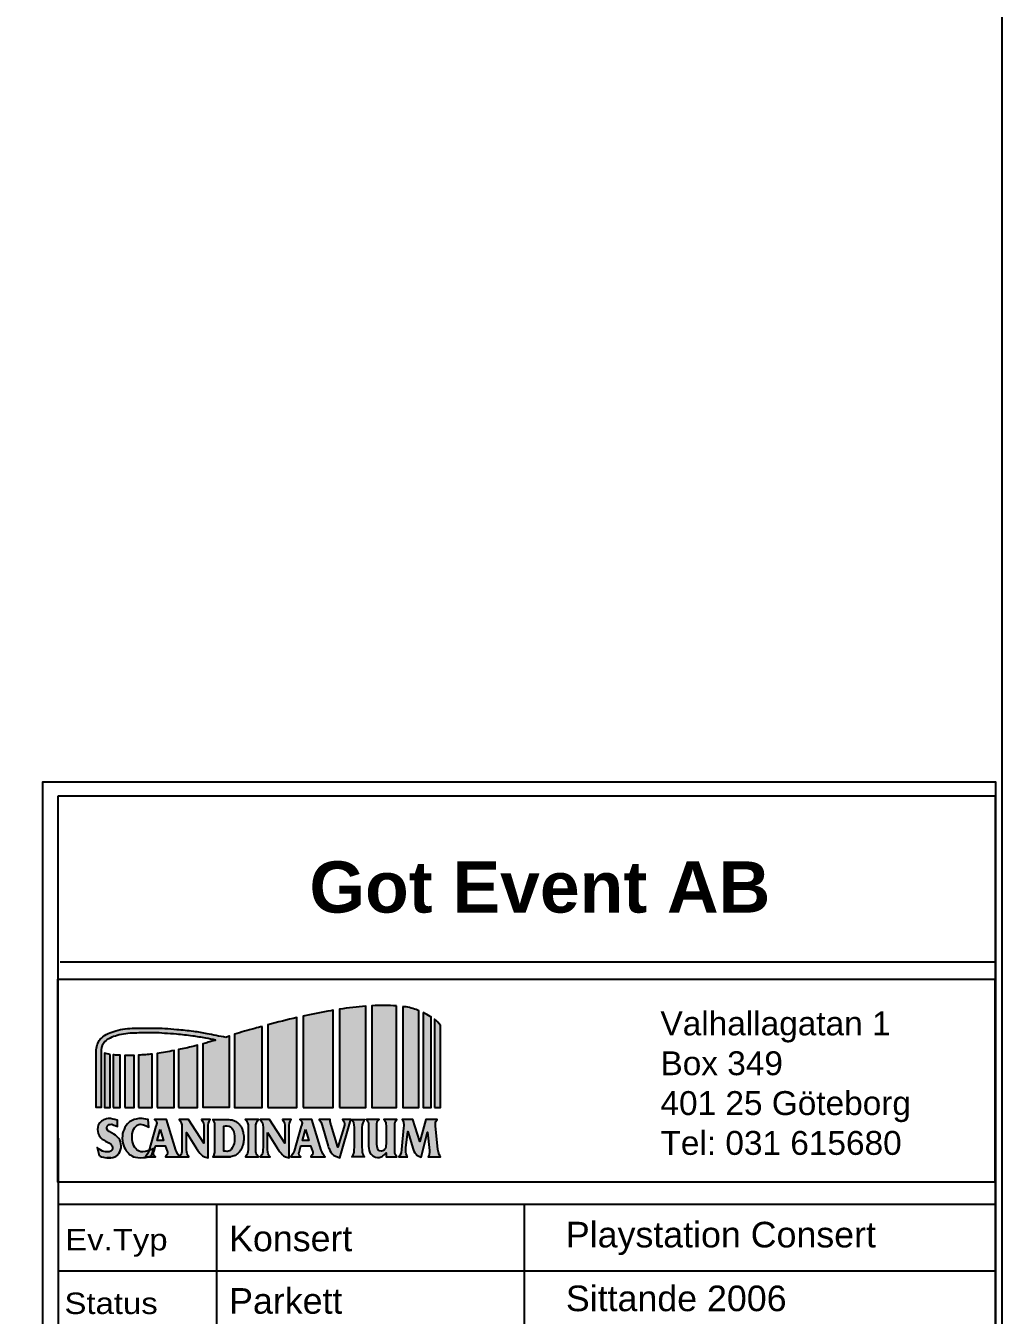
# Model space of a CAD drawing. Header units: millimetres. Extents: x -76108 to 202332, y 27411 to 140378.
# Drawn here: x 173722 to 202332, y 46326 to 84100 of the extents above; entities that cross this region are included whole.
import ezdxf

# ---------------------------------------------------------------- set-up
doc = ezdxf.new("R2010")
doc.units = ezdxf.units.MM
doc.header["$LTSCALE"] = 100
doc.layers.get('0').update_dxf_attribs({"linetype": 'CONTINUOUS'})
for name, color, linetype in [('LOGO', 30, 'CONTINUOUS'), ('RITHUVUD_A1', 3, 'CONTINUOUS'), ('RITRAM', 3, 'CONTINUOUS')]:
    doc.layers.add(name, color=color, linetype=linetype)
doc.layers.add('SVART', color=7, linetype='CONTINUOUS', lineweight=80)
doc.styles.add('ARIAL', font='arial.ttf')
doc.styles.add('ISO', font='ISO')

# ---------------------------------------------------------------- blocks, each defined once
blk = doc.blocks.new('LOGGA')
at = {"layer": 'LOGO'}
for points in [[(30.68, 19.11, 0.004426), (30.39, 19.05, 0.014932), (27, 18.38, 0.006003), (26.8, 18.35), (26.8, 6.54), (30.68, 6.54)], [(31.5, 6.54), (34.9, 6.54), (34.9, 19.63, 0.000005), (34.89, 19.63, 0.01981), (31.51, 19.25, 0.000186), (31.5, 19.25)], [(35.68, 6.54), (38.86, 6.54), (38.86, 19.67, 0.035873), (35.68, 19.68)], [(39.66, 6.54), (41.72, 6.54), (41.72, 19.05, 0.009994), (41.39, 19.19, 0.063712), (39.66, 19.6)], [(42.27, 6.54), (43.31, 6.54), (43.31, 18.25, 0.004284), (43.2, 18.31, 0.039945), (42.27, 18.8)], [(0.73, 14.01, -0.181412), (1.2, 15.07, -0.087451), (1.88, 15.52, -0.040493), (2.8, 15.85, -0.04471), (3.89, 16.07, -0.02988), (5.05, 16.16, -0.008914), (6.17, 16.19, 0.007573), (7.53, 16.19, -0.022088), (8.9, 16.13, -0.015382), (10.43, 16.01, -0.011653), (12.54, 15.78, -0.012361), (14.24, 15.51, 0.000142), (15.47, 15.27, -0.004131), (14.53, 15.02, -0.004693), (13.9, 14.82), (13.9, 6.54), (17.26, 6.54), (17.26, 15.79, -0.002044), (16.81, 15.65, -0.000283), (14.36, 16.13, 0.012388), (12.63, 16.41, 0.011621), (10.49, 16.64, 0.015188), (8.94, 16.76, 0.021969), (7.52, 16.82, -0.007638), (6.17, 16.82, 0.008897), (5.03, 16.79, 0.029473), (3.81, 16.7, 0.044135), (2.63, 16.46, 0.040005), (1.62, 16.1, 0.088104), (0.75, 15.52, 0.184942), (0.1, 14.03), (0.1, 6.54), (0.73, 6.54)], [(21.52, 17.03, 0.000671), (20.54, 16.75, 0.01406), (17.95, 16.01), (17.95, 6.54), (21.52, 6.54)], [(22.25, 6.54), (25.98, 6.54), (25.98, 18.17, 0.005991), (22.25, 17.24)], [(43.73, 6.54), (44.52, 6.54), (44.52, 17.15, 0.09329), (43.75, 17.96, 0.000962), (43.73, 17.97)], [(1.88, 13.42, -0.028782), (1.17, 13.57), (1.17, 6.54), (1.88, 6.54)], [(3.2, 13.3, -0.00543), (2.91, 13.31, -0.014841), (2.26, 13.37), (2.26, 6.54), (3.2, 6.54)], [(7.29, 13.46, -0.015533), (6.46, 13.37, -0.004273), (5.53, 13.31), (5.53, 6.54), (7.29, 6.54)], [(10.13, 13.91, -0.011253), (9.02, 13.72, -0.015112), (7.94, 13.55), (7.94, 6.54), (10.13, 6.54)], [(10.71, 6.54), (13.17, 6.54), (13.17, 14.61, -0.004379), (12.57, 14.45, -0.016892), (10.71, 14.03)], [(4.99, 13.29, -0.005772), (4, 13.28, -0.004317), (3.78, 13.28), (3.78, 6.54), (4.99, 6.54)], [(3.23, 1.09), (3.29, 1.36), (3.3, 1.63), (3.28, 1.86), (3.22, 2.14), (3.12, 2.39), (3.02, 2.56), (2.81, 2.78), (2.59, 2.97), (2.38, 3.1), (2.07, 3.28), (1.74, 3.48), (1.57, 3.61), (1.46, 3.79), (1.44, 3.97), (1.48, 4.14), (1.61, 4.27), (1.77, 4.35), (1.91, 4.38), (2.09, 4.39), (2.26, 4.34), (2.37, 4.3), (2.54, 4.23), (2.83, 4.1), (2.83, 4.91), (2.8, 4.92), (2.5, 5.02), (2.23, 5.07), (1.93, 5.13), (1.64, 5.13), (1.41, 5.09), (1.19, 5.03), (1.03, 4.96), (0.93, 4.89), (0.76, 4.79), (0.62, 4.68), (0.49, 4.52), (0.36, 4.28), (0.29, 4.03), (0.27, 3.73), (0.29, 3.48), (0.35, 3.21), (0.46, 2.96), (0.55, 2.83), (0.69, 2.64), (0.87, 2.48), (1.05, 2.37), (1.17, 2.3), (1.3, 2.23), (1.46, 2.14), (1.73, 1.99), (2, 1.8), (2.14, 1.6), (2.21, 1.38), (2.2, 1.23), (2.11, 1.06), (1.97, 0.94), (1.74, 0.84), (1.54, 0.82), (1.3, 0.83), (1.06, 0.88), (0.89, 0.94), (0.69, 1.04), (0.49, 1.18), (0.21, 1.39), (0.45, 0.36), (0.61, 0.27), (0.79, 0.2), (1.04, 0.13), (1.22, 0.1), (1.47, 0.08), (1.98, 0.07), (2.25, 0.12), (2.51, 0.2), (2.67, 0.29), (2.78, 0.38), (2.88, 0.48), (3, 0.62), (3.14, 0.84)], [(13.47, 0.68), (13.63, 0.51), (13.82, 0.34), (14.05, 0.21), (14.25, 0.13), (14.53, 0.07), (14.53, 3.75), (14.53, 3.95), (14.54, 4.26), (14.58, 4.54), (14.65, 4.74), (14.8, 5.02), (13.66, 5.02), (13.81, 4.81), (13.92, 4.56), (13.97, 4.28), (13.99, 3.97), (13.99, 1.96), (12, 5.01), (10.78, 5.01), (10.92, 4.83), (11.07, 4.59), (11.07, 4.58), (11.14, 4.32), (11.16, 3.99), (11.16, 1.41), (11.14, 1.15), (11.12, 0.84), (11.09, 0.62), (10.99, 0.44), (10.85, 0.25), (10.9, 0.2), (12.06, 0.2), (11.97, 0.31), (11.82, 0.57), (11.77, 0.79), (11.75, 1.12), (11.75, 3.34), (13.03, 1.26), (13.1, 1.16), (13.17, 1.05), (13.33, 0.85)], [(20.68, 3.99), (20.7, 4.32), (20.77, 4.58), (20.77, 4.59), (20.92, 4.83), (21.05, 5.01), (20.55, 5.01), (19.33, 5.01), (19.47, 4.83), (19.62, 4.59), (19.62, 4.58), (19.69, 4.32), (19.71, 3.99), (19.71, 1.41), (19.69, 1.15), (19.67, 0.84), (19.63, 0.62), (19.54, 0.44), (19.36, 0.2), (20.61, 0.2), (21.03, 0.2), (20.84, 0.44), (20.75, 0.62), (20.71, 0.84), (20.7, 1.15), (20.68, 1.41)], [(23.49, 1.26), (23.56, 1.16), (23.63, 1.05), (23.79, 0.85), (23.94, 0.68), (24.09, 0.51), (24.28, 0.34), (24.51, 0.21), (24.71, 0.13), (24.99, 0.07), (24.99, 3.75), (24.99, 3.95), (25.01, 4.26), (25.04, 4.54), (25.12, 4.74), (25.26, 5.02), (24.12, 5.02), (24.27, 4.81), (24.38, 4.56), (24.43, 4.28), (24.45, 3.97), (24.45, 1.96), (22.47, 5.01), (21.25, 5.01), (21.38, 4.83), (21.53, 4.59), (21.53, 4.58), (21.6, 4.32), (21.62, 3.99), (21.62, 1.41), (21.6, 1.15), (21.59, 0.84), (21.55, 0.62), (21.46, 0.44), (21.27, 0.2), (22.52, 0.2), (22.43, 0.31), (22.29, 0.57), (22.23, 0.79), (22.21, 1.12), (22.21, 3.34)], [(32.94, 5.01), (31.87, 5.01), (31.93, 4.95), (32.09, 4.71), (32.14, 4.45), (32.13, 4.28), (32.04, 4), (31.27, 1.44), (30.4, 4.29), (30.38, 4.37), (30.35, 4.45), (30.27, 4.74), (30.27, 5.01), (28.88, 5.01), (28.97, 4.89), (29.07, 4.71), (29.16, 4.5), (29.24, 4.22), (30.04, 1.57), (30.09, 1.4), (30.14, 1.26), (30.25, 1.02), (30.38, 0.79), (30.53, 0.58), (30.73, 0.39), (30.99, 0.26), (31.21, 0.18), (31.54, 0.08)], [(33.42, 1.41), (33.4, 1.15), (33.38, 0.84), (33.34, 0.62), (33.25, 0.44), (33.07, 0.2), (34.32, 0.2), (34.73, 0.2), (34.55, 0.44), (34.46, 0.62), (34.42, 0.84), (34.4, 1.15), (34.39, 1.41), (34.39, 4), (34.4, 4.33), (34.48, 4.58), (34.48, 4.6), (34.62, 4.84), (34.76, 5.01), (34.26, 5.01), (33.04, 5.01), (33.18, 4.84), (33.32, 4.6), (33.32, 4.58), (33.4, 4.33), (33.42, 4)], [(37.51, 1.85), (37.49, 1.64), (37.47, 1.46), (37.41, 1.29), (37.34, 1.17), (37.25, 1.07), (37.1, 0.96), (36.9, 0.92), (36.66, 0.95), (36.5, 1.09), (36.4, 1.3), (36.34, 1.52), (36.31, 1.85), (36.31, 4.17), (36.32, 4.47), (36.37, 4.71), (36.41, 4.78), (36.59, 5.01), (34.96, 5.01), (35.01, 4.96), (35.17, 4.71), (35.22, 4.52), (35.24, 4.17), (35.24, 1.81), (35.24, 1.56), (35.27, 1.25), (35.31, 1.01), (35.4, 0.77), (35.57, 0.53), (35.58, 0.52), (35.79, 0.32), (36.05, 0.18), (36.11, 0.16), (36.38, 0.11), (36.63, 0.12), (36.85, 0.18), (36.99, 0.24), (37.1, 0.32), (37.22, 0.42), (37.36, 0.56), (37.51, 0.7), (37.51, 0.19), (38.9, 0.19), (38.84, 0.26), (38.69, 0.51), (38.65, 0.7), (38.63, 1.04), (38.63, 4.17), (38.64, 4.48), (38.69, 4.71), (38.72, 4.78), (38.9, 5.01), (37.22, 5.01), (37.31, 4.92), (37.45, 4.66), (37.49, 4.49), (37.51, 4.17)], [(43.11, 1.02), (43.11, 0.95), (43.11, 0.85), (43.11, 0.78), (43.07, 0.5), (43.05, 0.45), (42.92, 0.19), (44.52, 0.19), (44.47, 0.27), (44.35, 0.5), (44.26, 0.78), (44.2, 1.13), (44.19, 1.2), (43.89, 4.17), (43.89, 4.19), (43.88, 4.39), (43.9, 4.62), (43.93, 4.77), (44, 4.88), (44.09, 5.01), (42.63, 5.01), (41.87, 2.19), (40.95, 5.01), (39.56, 5.01), (39.61, 4.95), (39.74, 4.68), (39.75, 4.62), (39.79, 4.33), (39.79, 4.19), (39.76, 3.93), (39.5, 1.12), (39.5, 1.11), (39.44, 0.77), (39.37, 0.54), (39.31, 0.42), (39.14, 0.19), (39.68, 0.19), (40.3, 0.19), (40.23, 0.28), (40.17, 0.38), (40.08, 0.59), (40.05, 0.75), (40.04, 0.9), (40.04, 1.04), (40.07, 1.34), (40.3, 3.45), (41.01, 1.19), (41.1, 0.93), (41.22, 0.72), (41.38, 0.53), (41.49, 0.43), (41.72, 0.27), (42.01, 0.16), (42.85, 3.39)]]:
    blk.add_hatch(color=256, dxfattribs=at).paths.add_polyline_path(points)
h = blk.add_hatch(color=256, dxfattribs=at)
h.paths.add_polyline_path([(4.72, 2.9), (4.74, 3.18), (4.81, 3.48), (4.9, 3.73), (5.05, 3.95), (5.18, 4.12), (5.37, 4.28), (5.6, 4.37), (5.75, 4.39), (5.96, 4.38), (6.19, 4.33), (6.34, 4.26), (6.6, 4.16), (6.89, 4.01), (6.78, 5), (6.51, 5.05), (6.23, 5.11), (6, 5.13), (5.76, 5.13), (5.59, 5.12), (5.42, 5.11), (5.25, 5.07), (4.97, 5), (4.72, 4.89), (4.57, 4.81), (4.38, 4.7), (4.21, 4.54), (4.12, 4.44), (3.95, 4.23), (3.8, 3.99), (3.68, 3.73), (3.57, 3.48), (3.5, 3.2), (3.46, 2.89), (3.44, 2.62), (3.44, 2.58), (3.46, 2.27), (3.52, 1.97), (3.59, 1.7), (3.7, 1.45), (3.83, 1.21), (3.97, 0.99), (4.11, 0.81), (4.24, 0.66), (4.4, 0.51), (4.54, 0.39), (4.68, 0.31), (4.92, 0.2), (5.17, 0.13), (5.48, 0.09), (5.79, 0.07), (6.18, 0.09), (6.46, 0.12), (6.64, 0.16), (6.83, 0.2), (6.43, 0.2), (6.64, 0.44), (6.71, 0.57), (6.84, 0.82), (6.87, 0.91), (6.9, 1), (6.75, 0.95), (6.62, 0.92), (6.42, 0.87), (6.12, 0.85), (5.83, 0.86), (5.64, 0.91), (5.48, 1), (5.34, 1.11), (5.21, 1.26), (5.08, 1.41), (4.96, 1.6), (4.85, 1.87), (4.75, 2.14), (4.72, 2.45), (4.71, 2.72)])
h.paths.add_polyline_path([(6.64, 0.44), (6.43, 0.2), (6.83, 0.2), (6.93, 0.22), (7.22, 0.31), (7.53, 1.28), (7.28, 1.15), (7, 1.04), (6.9, 1), (6.87, 0.91), (6.84, 0.82), (6.71, 0.57)])
h = blk.add_hatch(color=256, dxfattribs=at)
h.paths.add_polyline_path([(9.15, 5.02), (7.63, 5.02), (7.85, 4.76), (7.91, 4.56), (7.91, 4.52), (7.84, 4.25), (7.8, 4.16), (6.9, 1), (7, 1.04), (7.28, 1.15), (7.53, 1.28), (7.22, 0.31), (6.93, 0.22), (6.83, 0.2), (7.72, 0.2), (7.54, 0.42), (7.49, 0.68), (7.5, 0.77), (7.55, 0.91), (7.75, 1.63), (9, 1.63), (9.23, 0.93), (9.27, 0.82), (9.29, 0.69), (9.24, 0.47), (9.22, 0.44), (9.03, 0.2), (10.81, 0.2), (10.85, 0.25), (10.77, 0.33), (10.59, 0.58), (10.48, 0.79), (10.37, 1.06)])
h.paths.add_polyline_path([(8.35, 3.72), (8.79, 2.31), (7.95, 2.31)], flags=16)
h.paths.add_polyline_path([(6.71, 0.57), (6.64, 0.44), (6.43, 0.2), (6.83, 0.2), (6.93, 0.22), (7.22, 0.31), (7.53, 1.28), (7.28, 1.15), (7, 1.04), (6.9, 1), (6.87, 0.91), (6.84, 0.82)])
h = blk.add_hatch(color=256, dxfattribs=at)
h.paths.add_polyline_path([(19.07, 3.26, 0.008263), (18.95, 3.68, -0.001985), (18.79, 4.07, 0.041623), (18.53, 4.4, 0.062162), (18.23, 4.68, 0.038748), (17.84, 4.88, 0.077278), (17.38, 4.99, 0.016108), (17.04, 5.02), (15.12, 5.02), (15.18, 4.96), (15.32, 4.72), (15.38, 4.52), (15.4, 4.17), (15.4, 1.04), (15.38, 0.75), (15.32, 0.51), (15.31, 0.44), (15.12, 0.2), (17.43, 0.2, 0.034785), (17.74, 0.26, 0.021913), (18.02, 0.37, 0.057036), (18.25, 0.53, 0.062818), (18.48, 0.74, 0.044595), (18.69, 1.03, 0.088447), (18.87, 1.34, 0.066865), (19, 1.71, 0.069035), (19.1, 2.15, 0.026082), (19.15, 2.58, 0.009754), (19.13, 2.9, 0.006081)])
h.paths.add_polyline_path([(17.94, 2.89), (17.95, 2.56), (17.94, 2.33), (17.93, 2.16), (17.88, 1.92), (17.8, 1.68), (17.74, 1.51), (17.65, 1.34), (17.5, 1.14), (17.28, 0.98), (17, 0.9), (16.78, 0.91), (16.54, 0.94), (16.54, 4.17), (16.78, 4.21), (17, 4.21), (17.23, 4.17), (17.4, 4.08), (17.61, 3.88), (17.69, 3.77), (17.74, 3.68), (17.85, 3.42), (17.9, 3.18)], flags=16)
h = blk.add_hatch(color=256, dxfattribs=at)
h.paths.add_polyline_path([(27.91, 5.02), (26.39, 5.02), (26.62, 4.76), (26.67, 4.56), (26.67, 4.52), (26.6, 4.25), (26.56, 4.16), (25.63, 0.91), (25.47, 0.57), (25.4, 0.44), (25.2, 0.2), (26.49, 0.2), (26.3, 0.42), (26.25, 0.68), (26.27, 0.77), (26.31, 0.91), (26.51, 1.63), (27.76, 1.63), (27.99, 0.93), (28.03, 0.82), (28.05, 0.69), (28, 0.47), (27.98, 0.44), (27.8, 0.2), (29.66, 0.2), (29.53, 0.33), (29.35, 0.58), (29.24, 0.79), (29.13, 1.06)])
h.paths.add_polyline_path([(27.55, 2.31), (26.71, 2.31), (27.11, 3.72)], flags=16)
at = {"color": 7}
for p, q in [((6.03, 0.86), (6.03, 0.86)), ((6.64, 0.16), (6.93, 0.22))]:
    blk.add_line(p, q, dxfattribs=at)
for points in [[(0.49, 1.18), (0.21, 1.39), (0.45, 0.36), (0.61, 0.27), (0.79, 0.2), (1.04, 0.13), (1.22, 0.1), (1.47, 0.08), (1.98, 0.07), (1.76, 0.07), (1.47, 0.08), (1.98, 0.07), (2.25, 0.12), (2.51, 0.2), (2.67, 0.29), (2.78, 0.38), (2.88, 0.48), (3, 0.62), (3.14, 0.84), (3.23, 1.09), (3.29, 1.36), (3.3, 1.63), (3.28, 1.86), (3.22, 2.14), (3.12, 2.39), (3.02, 2.56), (2.81, 2.78), (2.59, 2.97), (2.38, 3.1), (2.07, 3.28), (2.07, 3.28), (1.74, 3.48), (1.57, 3.61), (1.46, 3.79), (1.44, 3.97), (1.48, 4.14), (1.61, 4.27), (1.77, 4.35), (1.91, 4.38), (2.09, 4.39), (2.26, 4.34), (2.37, 4.3), (2.54, 4.23), (2.83, 4.1), (2.83, 4.91), (2.8, 4.92), (2.5, 5.02), (2.23, 5.07), (1.93, 5.13), (1.64, 5.13), (1.41, 5.09), (1.19, 5.03), (1.03, 4.96), (0.93, 4.89), (0.76, 4.79), (0.62, 4.68), (0.49, 4.52), (0.36, 4.28), (0.29, 4.03), (0.27, 3.73), (0.29, 3.48), (0.35, 3.21), (0.46, 2.96), (0.55, 2.83), (0.69, 2.64), (0.87, 2.48), (1.05, 2.37), (1.17, 2.3), (1.3, 2.23), (1.46, 2.14), (1.73, 1.99), (2, 1.8), (2.14, 1.6), (2.21, 1.38), (2.2, 1.23), (2.11, 1.06), (1.97, 0.94), (1.74, 0.84), (1.54, 0.82), (1.3, 0.83), (1.06, 0.88), (0.89, 0.94), (0.69, 1.04)], [(7.54, 0.42), (7.49, 0.68), (7.5, 0.77), (7.55, 0.91), (7.75, 1.63), (9, 1.63), (9.23, 0.93), (9.27, 0.82), (9.29, 0.69), (9.24, 0.47), (9.22, 0.44), (9.03, 0.2), (10.9, 0.2), (10.77, 0.33), (10.59, 0.58), (10.48, 0.79), (10.37, 1.06), (9.15, 5.02), (7.63, 5.02), (7.85, 4.76), (7.91, 4.56), (7.91, 4.52), (7.84, 4.25), (7.8, 4.16), (6.87, 0.91), (6.84, 0.82), (6.71, 0.57), (6.64, 0.44), (6.43, 0.2), (7.72, 0.2)], [(13.03, 1.26), (13.1, 1.16), (13.17, 1.05), (13.33, 0.85), (13.47, 0.68), (13.63, 0.51), (13.82, 0.34), (14.05, 0.21), (14.25, 0.13), (14.53, 0.07), (14.53, 3.75), (14.53, 3.95), (14.54, 4.26), (14.58, 4.54), (14.65, 4.74), (14.8, 5.02), (13.66, 5.02), (13.81, 4.81), (13.92, 4.56), (13.97, 4.28), (13.99, 3.97), (13.99, 1.96), (12, 5.01), (10.78, 5.01), (10.92, 4.83), (11.07, 4.59), (11.07, 4.58), (11.14, 4.32), (11.16, 3.99), (11.16, 1.41), (11.14, 1.15), (11.12, 0.84), (11.09, 0.62), (10.99, 0.44), (10.81, 0.2), (12.06, 0.2), (11.97, 0.31), (11.82, 0.57), (11.77, 0.79), (11.75, 1.12), (11.75, 3.34)], [(20.55, 5.01), (19.33, 5.01), (19.47, 4.83), (19.62, 4.59), (19.62, 4.58), (19.69, 4.32), (19.71, 3.99), (19.71, 1.41), (19.69, 1.15), (19.67, 0.84), (19.63, 0.62), (19.54, 0.44), (19.36, 0.2), (20.61, 0.2), (21.03, 0.2), (20.84, 0.44), (20.75, 0.62), (20.71, 0.84), (20.7, 1.15), (20.68, 1.41), (20.68, 3.99), (20.7, 4.32), (20.77, 4.58), (20.77, 4.59), (20.92, 4.83), (21.05, 5.01)], [(22.21, 3.34), (23.49, 1.26), (23.56, 1.16), (23.63, 1.05), (23.79, 0.85), (23.94, 0.68), (24.09, 0.51), (24.28, 0.34), (24.51, 0.21), (24.71, 0.13), (24.99, 0.07), (24.99, 3.75), (24.99, 3.95), (25.01, 4.26), (25.04, 4.54), (25.12, 4.74), (25.26, 5.02), (24.12, 5.02), (24.27, 4.81), (24.38, 4.56), (24.43, 4.28), (24.45, 3.97), (24.45, 1.96), (22.47, 5.01), (21.25, 5.01), (21.38, 4.83), (21.53, 4.59), (21.53, 4.58), (21.6, 4.32), (21.62, 3.99), (21.62, 1.41), (21.6, 1.15), (21.59, 0.84), (21.55, 0.62), (21.46, 0.44), (21.27, 0.2), (22.52, 0.2), (22.43, 0.31), (22.29, 0.57), (22.23, 0.79), (22.21, 1.12)], [(26.3, 0.42), (26.25, 0.68), (26.27, 0.77), (26.31, 0.91), (26.51, 1.63), (27.76, 1.63), (27.99, 0.93), (28.03, 0.82), (28.05, 0.69), (28, 0.47), (27.98, 0.44), (27.8, 0.2), (29.66, 0.2), (29.53, 0.33), (29.35, 0.58), (29.24, 0.79), (29.13, 1.06), (27.91, 5.02), (26.39, 5.02), (26.62, 4.76), (26.67, 4.56), (26.67, 4.52), (26.6, 4.25), (26.56, 4.16), (25.63, 0.91), (25.47, 0.57), (25.4, 0.44), (25.2, 0.2), (26.49, 0.2)], [(34.26, 5.01), (34.76, 5.01), (34.62, 4.84), (34.48, 4.6), (34.48, 4.58), (34.4, 4.33), (34.39, 4), (34.39, 1.41), (34.4, 1.15), (34.42, 0.84), (34.46, 0.62), (34.55, 0.44), (34.73, 0.2), (34.32, 0.2), (33.07, 0.2), (33.25, 0.44), (33.34, 0.62), (33.38, 0.84), (33.4, 1.15), (33.42, 1.41), (33.42, 4), (33.4, 4.33), (33.32, 4.58), (33.32, 4.6), (33.18, 4.84), (33.04, 5.01)], [(40.3, 0.19), (40.23, 0.28), (40.17, 0.38), (40.08, 0.59), (40.05, 0.75), (40.04, 0.9), (40.04, 1.04), (40.07, 1.34), (40.3, 3.45), (41.01, 1.19), (41.1, 0.93), (41.22, 0.72), (41.38, 0.53), (41.49, 0.43), (41.72, 0.27), (42.01, 0.16), (42.85, 3.39), (43.11, 1.02), (43.11, 0.95), (43.11, 0.85), (43.11, 0.78), (43.07, 0.5), (43.05, 0.45), (42.92, 0.19), (44.52, 0.19), (44.47, 0.27), (44.35, 0.5), (44.26, 0.78), (44.2, 1.13), (44.19, 1.2), (43.89, 4.17), (43.89, 4.19), (43.88, 4.39), (43.9, 4.62), (43.93, 4.77), (44, 4.88), (44.09, 5.01), (42.63, 5.01), (41.87, 2.19), (40.95, 5.01), (39.56, 5.01), (39.61, 4.95), (39.74, 4.68), (39.75, 4.62), (39.79, 4.33), (39.79, 4.19), (39.76, 3.93), (39.5, 1.12), (39.5, 1.11), (39.44, 0.77), (39.37, 0.54), (39.31, 0.42), (39.14, 0.19), (39.68, 0.19)], [(8.35, 3.72), (8.79, 2.31), (7.95, 2.31)], [(17.5, 1.14), (17.28, 0.98), (17, 0.9), (16.78, 0.91), (16.54, 0.94), (16.54, 4.17), (16.78, 4.21), (17, 4.21), (17.23, 4.17), (17.4, 4.08), (17.61, 3.88), (17.69, 3.77), (17.74, 3.68), (17.85, 3.42), (17.9, 3.18), (17.94, 2.89), (17.95, 2.56), (17.94, 2.33), (17.93, 2.16), (17.88, 1.92), (17.8, 1.68), (17.74, 1.51), (17.65, 1.34)], [(27.11, 3.72), (27.55, 2.31), (26.71, 2.31)]]:
    blk.add_lwpolyline(points, close=True, dxfattribs=at)
for points in [[(6.93, 0.22), (7.22, 0.31), (7.53, 1.28), (7.28, 1.15), (7, 1.04), (6.75, 0.95), (6.62, 0.92), (6.42, 0.87), (6.12, 0.85), (5.83, 0.86), (5.64, 0.91), (5.48, 1), (5.34, 1.11), (5.21, 1.26), (5.08, 1.41), (4.96, 1.6), (4.85, 1.87), (4.75, 2.14), (4.72, 2.45), (4.71, 2.72), (4.72, 2.9), (4.74, 3.18), (4.81, 3.48), (4.9, 3.73), (5.05, 3.95), (5.18, 4.12), (5.37, 4.28), (5.6, 4.37), (5.75, 4.39), (5.96, 4.38), (6.19, 4.33), (6.34, 4.26), (6.6, 4.16), (6.89, 4.01), (6.78, 5), (6.51, 5.05), (6.23, 5.11), (6, 5.13), (5.76, 5.13), (5.59, 5.12), (5.42, 5.11), (5.25, 5.07), (4.97, 5), (4.72, 4.89), (4.57, 4.81), (4.38, 4.7), (4.21, 4.54), (4.12, 4.44), (3.95, 4.23), (3.8, 3.99), (3.68, 3.73), (3.57, 3.48), (3.5, 3.2), (3.46, 2.89), (3.44, 2.62), (3.44, 2.58), (3.46, 2.27), (3.52, 1.97), (3.59, 1.7), (3.7, 1.45), (3.83, 1.21), (3.97, 0.99), (4.11, 0.81), (4.24, 0.66), (4.4, 0.51), (4.54, 0.39), (4.68, 0.31), (4.92, 0.2), (5.17, 0.13), (5.48, 0.09), (5.79, 0.07), (6.18, 0.09), (6.46, 0.12), (6.64, 0.16)], [(32.04, 3.99), (31.27, 1.44), (30.4, 4.29), (30.38, 4.37), (30.35, 4.45), (30.27, 4.74), (30.27, 5.01), (28.88, 5.01), (28.97, 4.89), (29.07, 4.71), (29.16, 4.5), (29.24, 4.22), (30.04, 1.57), (30.09, 1.4), (30.14, 1.26), (30.25, 1.02), (30.38, 0.79), (30.53, 0.58), (30.73, 0.39), (30.99, 0.26), (31.21, 0.18), (31.54, 0.08), (32.94, 5.01), (31.87, 5.01), (31.93, 4.95), (32.09, 4.71), (32.14, 4.45), (32.13, 4.28), (32.04, 4)]]:
    blk.add_lwpolyline(points, dxfattribs=at)
at = {"layer": 'LOGO'}
for points in [[(26.8, 6.54), (30.68, 6.54), (30.68, 19.11, 0.004426), (30.39, 19.05, 0.014932), (27, 18.38, 0.006003), (26.8, 18.35)], [(31.5, 6.54), (34.9, 6.54), (34.9, 19.63, 0.000005), (34.89, 19.63, 0.01981), (31.51, 19.25, 0.000186), (31.5, 19.25)], [(38.86, 19.67, 0.035873), (35.68, 19.68), (35.68, 6.54), (38.86, 6.54)], [(16.81, 15.65, 0.002044), (17.26, 15.79), (17.26, 6.54), (13.9, 6.54), (13.9, 14.82, 0.004693), (14.53, 15.02, 0.004131), (15.47, 15.27, -0.000142), (14.24, 15.51, 0.012361), (12.54, 15.78, 0.011653), (10.43, 16.01, 0.015382), (8.9, 16.13, 0.022088), (7.53, 16.19, -0.007573), (6.17, 16.19, 0.008914), (5.05, 16.16, 0.02988), (3.89, 16.07, 0.04471), (2.8, 15.85, 0.040493), (1.88, 15.52, 0.087451), (1.2, 15.07, 0.181412), (0.73, 14.01), (0.73, 6.54), (0.1, 6.54), (0.1, 14.03, -0.184942), (0.75, 15.52, -0.088104), (1.62, 16.1, -0.040005), (2.63, 16.46, -0.044135), (3.81, 16.7, -0.029473), (5.03, 16.79, -0.008897), (6.17, 16.82, 0.007638), (7.52, 16.82, -0.021969), (8.94, 16.76, -0.015188), (10.49, 16.64, -0.011621), (12.63, 16.41, -0.012388), (14.36, 16.13, 0.000283)], [(21.52, 17.03, 0.000671), (20.54, 16.75, 0.01406), (17.95, 16.01), (17.95, 6.54), (21.52, 6.54)], [(22.25, 6.54), (25.98, 6.54), (25.98, 18.17, 0.005991), (22.25, 17.24)], [(43.73, 6.54), (44.52, 6.54), (44.52, 17.15, 0.09329), (43.75, 17.96, 0.000962), (43.73, 17.97)], [(1.88, 13.42, -0.028782), (1.17, 13.57), (1.17, 6.54), (1.88, 6.54)], [(2.26, 6.54), (3.2, 6.54), (3.2, 13.3, -0.00543), (2.91, 13.31, -0.014841), (2.26, 13.37)], [(5.53, 6.54), (7.29, 6.54), (7.29, 13.46, -0.015533), (6.46, 13.37, -0.004273), (5.53, 13.31)], [(7.94, 6.54), (10.13, 6.54), (10.13, 13.91, -0.011253), (9.02, 13.72, -0.015112), (7.94, 13.55)], [(10.71, 6.54), (13.17, 6.54), (13.17, 14.61, -0.004379), (12.57, 14.45, -0.016892), (10.71, 14.03)], [(3.78, 6.54), (4.99, 6.54), (4.99, 13.29, -0.005772), (4, 13.28, -0.004317), (3.78, 13.28)], [(15.12, 0.2), (15.31, 0.44), (15.32, 0.51), (15.38, 0.75), (15.4, 1.04), (15.4, 4.17), (15.38, 4.52), (15.32, 4.72), (15.18, 4.96), (15.12, 5.02), (17.04, 5.02, -0.016108), (17.38, 4.99, -0.077278), (17.84, 4.88, -0.038748), (18.23, 4.68, -0.062162), (18.53, 4.4, -0.041623), (18.79, 4.07, 0.001985), (18.95, 3.68, -0.008263), (19.07, 3.26, -0.006081), (19.13, 2.9, -0.009754), (19.15, 2.58, -0.026082), (19.1, 2.15, -0.069035), (19, 1.71, -0.066865), (18.87, 1.34, -0.088447), (18.69, 1.03, -0.044595), (18.48, 0.74, -0.062818), (18.25, 0.53, -0.057036), (18.02, 0.37, -0.021913), (17.74, 0.26, -0.034785), (17.43, 0.2), (15.12, 0.2), (17.23, 0.2), (17.43, 0.2)]]:
    blk.add_lwpolyline(points, format="xyb", close=True, dxfattribs=at)
for points in [[(39.66, 19.6), (39.66, 6.54), (41.72, 6.54), (41.72, 19.05, 0.009994), (41.39, 19.19, 0.063712), (39.66, 19.6)], [(42.27, 18.8), (42.27, 6.54), (43.31, 6.54), (43.31, 18.25, 0.004284), (43.2, 18.31, 0.039945), (42.27, 18.8)]]:
    blk.add_lwpolyline(points, format="xyb", dxfattribs=at)
blk.add_lwpolyline([(37.45, 4.66), (37.49, 4.49), (37.51, 4.17), (37.51, 1.85), (37.49, 1.64), (37.47, 1.46), (37.41, 1.29), (37.34, 1.17), (37.25, 1.07), (37.1, 0.96), (36.9, 0.92), (36.66, 0.95), (36.5, 1.09), (36.4, 1.3), (36.34, 1.52), (36.31, 1.85), (36.31, 4.17), (36.32, 4.47), (36.37, 4.71), (36.41, 4.78), (36.59, 5.01), (34.96, 5.01), (35.01, 4.96), (35.17, 4.71), (35.22, 4.52), (35.24, 4.17), (35.24, 1.81), (35.24, 1.56), (35.27, 1.25), (35.31, 1.01), (35.4, 0.77), (35.57, 0.53), (35.58, 0.52), (35.79, 0.32), (36.05, 0.18), (36.11, 0.16), (36.38, 0.11), (36.63, 0.12), (36.85, 0.18), (36.99, 0.24), (37.1, 0.32), (37.22, 0.42), (37.36, 0.56), (37.51, 0.7), (37.51, 0.19), (38.9, 0.19), (38.84, 0.26), (38.69, 0.51), (38.65, 0.7), (38.63, 1.04), (38.63, 4.17), (38.64, 4.48), (38.69, 4.71), (38.72, 4.78), (38.9, 5.01), (37.22, 5.01), (37.31, 4.92)], close=True, dxfattribs=at)

msp = doc.modelspace()

# ---------------------------------------------------------------- linework, layer by layer
at = {"color": 9}
msp.add_lwpolyline([(42980, 27411), (202332, 27411), (202332, 140378), (42980, 140378)], close=True, dxfattribs=at)
at = {"layer": 'RITRAM'}
for p, q in [((174675.6, 61537.2), (202135.9, 61537.2)), ((174675.6, 51515.9), (174675.6, 61537.2)), ((202135.9, 27568.9), (202135.9, 61537.2)), ((174725.8, 56677.9), (202161, 56677.9)), ((174675.6, 51515.9), (174675.6, 35862.4)), ((174675.6, 49582.2), (202135.9, 49582.2)), ((179308, 49582.2), (179308, 35873.4)), ((188336, 35848.8), (188336, 49582.2)), ((174675.6, 47627.2), (202135.9, 47627.2))]:
    msp.add_line(p, q, dxfattribs=at)
for points in [[(202136.4, 27572.7), (174226.7, 27572.7), (174226.7, 61953.4), (202136.4, 61953.4)], [(202129.3, 56163.3), (174656, 56163.3), (174656, 50230.2), (202129.3, 50230.2)]]:
    msp.add_lwpolyline(points, close=True, dxfattribs=at)

# ---------------------------------------------------------------- block references
at = {"layer": 'RITHUVUD_A1', "xscale": 227.0094629817177, "yscale": 227.0094629817177, "zscale": 227.0094629817177}
msp.add_blockref('LOGGA', (175766, 50921.6), dxfattribs=at)

# ---------------------------------------------------------------- texts
at = {"layer": 'RITHUVUD_A1', "color": 6, "style": 'ARIAL', "width": 1.1}
for s, p in [('Ev.Typ', (174878.6, 48227)), ('Status', (174856.7, 46360.9))]:
    msp.add_text(s, height=627.16, dxfattribs=at).set_placement(p)
at = {"layer": 'RITHUVUD_A1', "color": 4, "insert": (182032.9, 59620.9), "char_height": 1500, "width": 14576.938, "attachment_point": 1, "style": 'ARIAL'}
msp.add_mtext('{\\fArial|b1|i0|c0|p34;Got Event AB}', dxfattribs=at)
at = {"layer": 'RITRAM', "insert": (192318.6, 55224.3), "char_height": 700, "width": 14744.239, "attachment_point": 1, "style": 'ARIAL'}
msp.add_mtext('{\\C7;Valhallagatan 1\\PBox 349\\P401 25 Göteborg\\PTel: 031 615680}', dxfattribs=at)
at = {"layer": 'SVART', "char_height": 750, "attachment_point": 1, "style": 'ISO'}
for s, width, heights, insert in [('{\\fArial|b0|i0|c0|p34;Konsert}', 8217.169, [-762.3], (179680.1, 48949.9)), ('{\\fArial|b0|i0|c0|p34;Playstation Consert}', 11797.989, [679.1], (189547.8, 49062)), ('{\\fArial|b0|i0|c0|p34;Sittande 2006}', 8217.169, [-775.6], (189547.8, 47194.4)), ('{\\fArial|b0|i0|c0|p34;Parkett}', 8217.169, [-762.3], (179680.1, 47119.7))]:
    msp.add_mtext_dynamic_manual_height_columns(s, width=width, gutter_width=1250, heights=heights, dxfattribs=dict(at, insert=insert))

doc.saveas('drawing.dxf')
